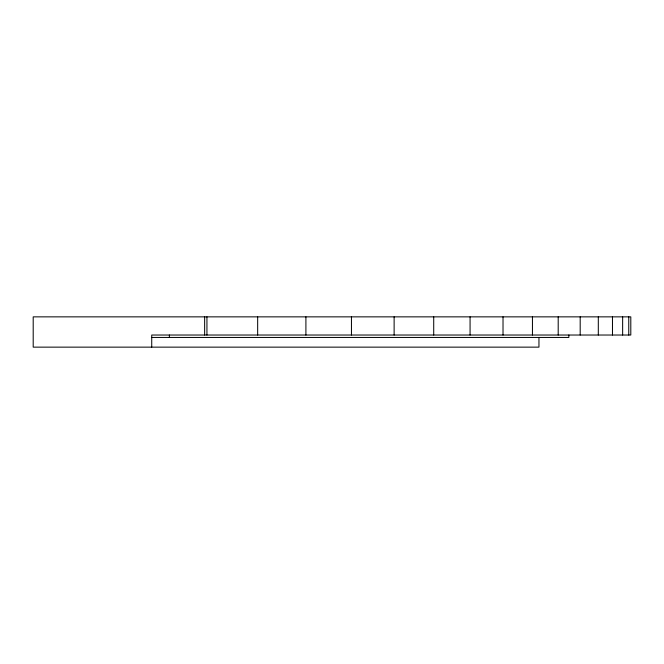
<?xml version="1.0" encoding="UTF-8"?>
<svg xmlns="http://www.w3.org/2000/svg" width="664" height="664" viewBox="0 0 664 664"><rect width="100%" height="100%" fill="white"/><g stroke="black" fill="none" stroke-linecap="round" stroke-linejoin="round"><path stroke-width="1" d="M151.732 337.453L568.849 337.453L568.849 335.029M628.758 316.861L628.758 335.029M622.641 316.861L622.641 335.029M612.474 316.861L612.474 335.029M598.305 316.861L598.305 335.029M580.187 316.861L580.187 335.029M558.2 316.861L558.2 335.029M538.952 337.453L538.952 347.139L33.2 347.139L33.2 316.861L630.8 316.861L630.8 335.029L151.732 335.029L151.732 347.139M532.445 316.861L532.445 335.029M503.021 316.861L503.021 335.029M470.07 316.861L470.07 335.029M433.716 316.861L433.716 335.029M394.125 316.861L394.125 335.029M351.455 316.861L351.455 335.029M305.905 316.861L305.905 335.029M257.665 316.861L257.665 335.029M206.936 316.861L206.936 335.029M204.645 316.861L204.645 335.029M169.37 335.029L169.37 337.453"/></g></svg>
